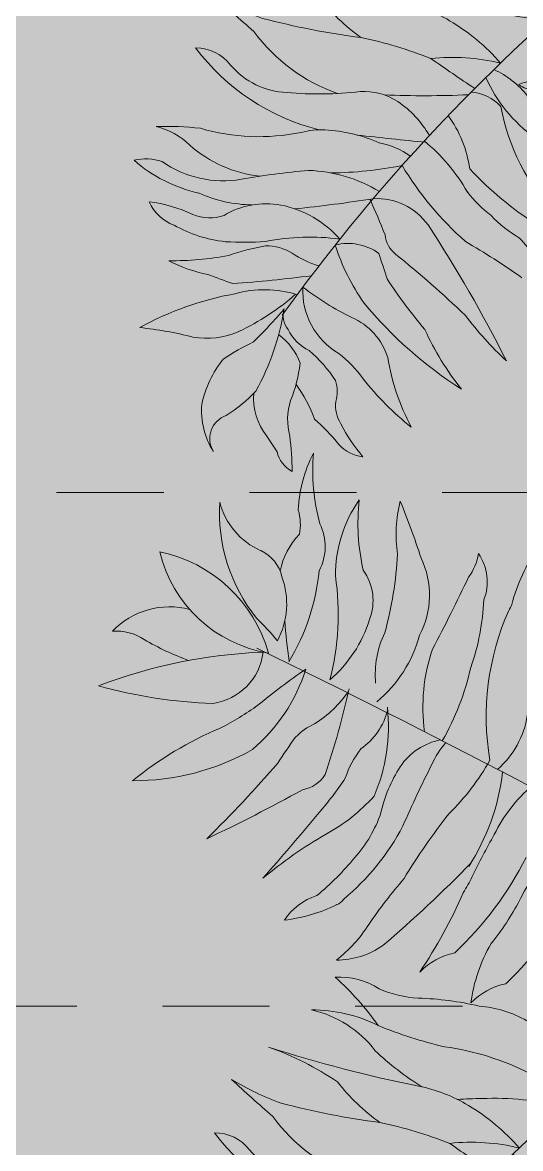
# Model space of a CAD drawing. Header units: millimetres. Extents: x -9564 to 494436, y -140371 to 4257.
# Drawn here: x -5.718 to -5.136, y 123.577 to 124.892 of the extents above; entities that cross this region are included whole.
import ezdxf
from ezdxf.enums import TextEntityAlignment as Align

# ---------------------------------------------------------------- set-up
doc = ezdxf.new("R2010")
doc.units = ezdxf.units.MM
doc.header["$MEASUREMENT"] = 0
doc.linetypes.add('HIDDEN2', pattern=[0.1875, 0.125, -0.0625])
for name, color, linetype, lineweight in [('8', 8, 'Continuous', 5), ('AS', 8, 'HIDDEN2', 5), ('HATCH', 8, 'Continuous', 13), ('XR-KOP A3_MOZART$0$A-TXTKOP', 3, 'Continuous', 5)]:
    doc.layers.add(name, color=color, linetype=linetype, lineweight=lineweight)
doc.styles.add('HAND', font='ROMAND.SHX', dxfattribs={"width": 0.8, "height": 250})
doc.styles.add('XR-KOP A3_MOZART$0$ROMAND', font='romand.shx', dxfattribs={"height": 2, "bigfont": 'bigfont.shx'})

# ---------------------------------------------------------------- blocks, each defined once
blk = doc.blocks.new('TREE03')
at = {"layer": 'HATCH'}
for centre, radius, start, end in [((-30.309, 23.386), 8.917, 152.66538, 177.46758), ((-24.817, 26.393), 13.457, 175.36281, 195.07866), ((-33.346, 23.624), 10.998, 176.48456, 218.68932), ((-39.718, 25.48), 4.755, 194.38912, 246.02165), ((-28.173, 19.506), 8.627, 145.06609, 180.12409), ((-21.694, 22.91), 13.638, 173.53048, 192.92363), ((-24.503, 22.221), 8.352, 165.25434, 188.97639), ((-78.132, 5.548), 49.278, 17.84296, 22.42698), ((-42.304, 22.845), 3.226, 348.50147, 16.86304), ((-40.821, 21.411), 3.355, 331.94995, 26.19874), ((-35.704, 18.885), 4.778, 136.04396, 168.86666), ((-12.9, 14.28), 12.872, 146.62299, 164.88496), ((-39.72, 23.09), 8.74, 193.38149, 260.56173), ((-50.125, 11.943), 9.321, 15.72343, 78.2198), ((-42.675, 18.904), 2.456, 12.5715, 65.34729), ((-56.472, 22.162), 23.751, 344.43045, 356.99867), ((-36.223, 18.24), 5.548, 332.0351, 25.704), ((-30.751, 21.407), 3.285, 322.62511, 351.86805), ((-30.085, 19.112), 3.169, 338.20084, 35.28189), ((-51.6, 21.115), 13.8, 328.50543, 354.66812), ((-37.736, 17.88), 3.388, 338.72266, 35.74402), ((-45.084, 17.685), 5.116, 331.82639, 20.04715), ((-53.438, 16.995), 16.824, 345.29259, 8.52079), ((-135.941, 70.39), 119.246, 332.17324, 334.69144), ((-42.356, 18.596), 15.228, 340.61333, 357.51289), ((-26.714, 18.083), 1.457, 324.71882, 342.14586), ((-47.593, 12.353), 5.126, 75.04931, 136.41234), ((-9.929, 10.327), 17.06, 156.08665, 189.51969), ((-53.715, 4.586), 16.936, 39.10987, 45.9075), ((-12.19, 18.352), 27.957, 183.6478, 189.0363), ((-42.725, 19.2), 8.536, 310.64798, 342.62185), ((-51.018, 12.759), 3.141, 55.38232, 95.25864), ((-27.805, 13.048), 6.403, 154.67776, 184.86038), ((-39.563, 17.861), 8.535, 309.70406, 344.91029), ((-39.71, 31.85), 19.056, 240.0159, 249.60627), ((-292.692, -503.018), 575.336, 60.390043, 64.157867), ((-19.5, 10.972), 11.608, 161.12873, 188.0056), ((-40.142, -19.285), 33.847, 92.30861, 110.90434), ((-45.281, 14.964), 3.8, 277.75737, 353.50672), ((-49.587, 16.868), 11.395, 310.39385, 342.40116), ((-15.171, -21.129), 41.816, 124.2828, 129.63035), ((-44.627, 17.251), 17.043, 330.14462, 347.42979), ((-43.732, 43.018), 31.836, 254.53828, 268.1338), ((-42.317, 16.455), 7.793, 302.27191, 324.82347), ((-91.635, 24.689), 57.122, 341.49626, 347.3143), ((-52.254, 25.431), 17.732, 296.7414, 305.95356), ((-37.643, 11.831), 4.375, 304.79227, 345.98795), ((-44.897, 9.705), 11.548, 336.79149, 6.23002), ((-30.169, 11.345), 5.927, 311.43666, 350.90527), ((-34.907, -12.534), 24.03, 112.94366, 128.90366), ((-36.472, 6.147), 4.083, 114.36398, 135.61271), ((-13.479, -9.895), 32.071, 143.89583, 147.57607), ((-29.193, 4.822), 4.071, 100.76101, 146.34302), ((-49.868, 21.698), 15.532, 269.51622, 299.57011), ((-29.757, 4.148), 6.766, 142.81222, 161.11473), ((-25.482, 4.962), 5.531, 138.24908, 155.85135), ((-39.71, 14.659), 14.8, 314.03373, 331.09415), ((-105.495, 63.715), 86.026, 314.53331, 319.02136), ((-24.969, 2.128), 9.08, 146.96316, 167.65891), ((48.387, -32.331), 88.275, 153.37884, 156.24445), ((-40.466, 8.472), 14.651, 327.45363, 353.17489), ((-39.346, 7.777), 2.239, 280.28085, 327.09187), ((-54.344, 18.3), 21.767, 318.82806, 326.66587), ((-90.324, 98.292), 106.002, 295.21643, 298.99216), ((-43.229, 13.246), 12.062, 298.67394, 317.87017), ((-17.636, -1.641), 9.82, 130.35774, 154.0115), ((-183.056, 124.758), 188.793, 318.56715, 320.22384), ((-41.907, 6.833), 8.528, 318.27763, 341.08326), ((7.103, -24.303), 46.22, 142.21058, 148.56761), ((-46.054, 10.314), 15.375, 309.46447, 332.56425), ((-23.079, -22.286), 28.787, 119.92773, 129.81557), ((10.175, -18.227), 42.174, 150.31007, 154.50846), ((-49.762, 12.913), 18.45, 309.57122, 320.42203), ((-88.083, 59.185), 83.785, 310.45741, 315.84232), ((-44.256, 11.171), 22.232, 313.20158, 333.28878), ((-18.769, -4.31), 6.615, 131.4423, 156.03813), ((-5.687, -23.057), 35.108, 139.3776, 145.52483), ((-41.136, 6.62), 14.839, 328.48362, 333.17571), ((-36.865, -4.979), 3.844, 107.31827, 147.48521), ((-58.885, 12.177), 33.186, 326.20201, 336.34788), ((-40.941, 9.158), 22.232, 313.20158, 333.28878), ((-41.418, 7.742), 10.735, 277.02132, 296.06444), ((-37.141, -0.941), 1.057, 294.57031, 324.3675), ((-40.16, 6.497), 17.361, 320.98142, 332.1135), ((-42.36, 1.699), 9.144, 307.97997, 327.71972), ((-36.733, -0.21), 5.298, 270, 304.70144), ((-28.109, -9.408), 4.47, 101.98674, 135.67035), ((-17.385, -9.765), 10.708, 150.13974, 172.12075), ((-36.516, -11.307), 4.692, 56.89906, 93.59906), ((-48.882, -20.141), 18.123, 34.95203, 48.23458), ((-24.794, -11.42), 4.47, 101.98674, 135.67035), ((-31.018, -0.696), 7.297, 246.27782, 266.88432), ((-32.079, -28.332), 20.362, 76.8421, 88.13047), ((-39.897, -15.72), 7.137, 37.15771, 77.57319), ((-38.327, -18.424), 9.673, 63.61361, 90.20733), ((-27.936, -15.618), 7.13, 59.81692, 86.04192), ((-23.742, 14.916), 26.733, 247.37147, 257.1274), ((-14.351, 71.728), 87.117, 252.0892, 258.73503), ((-47.89, -30.022), 20.025, 55.92515, 70.31068), ((-21.211, 2.309), 18.899, 226.54402, 238.21288), ((-32.092, -28.514), 17.533, 62.9356, 82.15239), ((57.803, -103.594), 119.163, 130.28804, 144.34966), ((-33.941, 2.648), 18.6, 238.88327, 249.93969), ((32.151, 68.294), 111.286, 227.13601, 228.98749), ((-26.018, -5.041), 13.562, 218.23926, 234.41789), ((-33.432, -23.732), 10.231, 58.85471, 78.3707), ((-27.301, -36.296), 21.777, 89.92711, 94.12463), ((-26.472, -34.266), 19.763, 76.70414, 92.32331), ((-27.466, 34.152), 50.634, 255.29394, 262.68949), ((-34.919, -26.46), 13.335, 40.85105, 59.44715), ((-31.722, -9.007), 11.328, 216.08334, 250.90872), ((-39.667, -43.46), 27.988, 68.39864, 78.12898), ((-44.634, -19.585), 2.832, 37.49318, 90.61518), ((-33.043, -7.946), 14.582, 217.15447, 255.72055), ((-27.948, -30.449), 13.088, 76.22827, 96.20934), ((57.887, 107.116), 152.074, 234.98886, 236.28998), ((-38.539, -14.638), 5.019, 219.95129, 267.94799), ((-27.722, -23.53), 5.91, 38.11968, 65.43112), ((-17.054, -14.832), 9.534, 203.699, 234.35213), ((-22.188, -22.716), 3.873, 88.36353, 111.8845), ((-36.668, 3.052), 22.798, 264.83922, 276.79316), ((-33.732, -23.613), 4.034, 56.66634, 93.39997), ((-26.94, -22.452), 2.838, 41.51319, 86.06264), ((-22.743, -18.124), 1.337, 228.36835, 274.76403), ((-29.751, 42.403), 62.263, 267.55715, 272.60704), ((-35.135, -25.671), 6.525, 29.60332, 56.30146), ((-34.593, -25.728), 7.837, 8.22237, 35.76855), ((-10.731, -17.884), 14.337, 190.80019, 222.36958), ((-46.648, -42.539), 20.686, 83.64345, 91.59716), ((-48.337, -26.387), 4.661, 45.08084, 76.19529), ((-40.552, -8.949), 13.576, 253.71912, 281.70588), ((-36.437, -27.65), 5.576, 88.1828, 104.12378), ((-36.856, -32.415), 10.356, 66.45797, 86.70417), ((5.781, 332.589), 357.246, 263.58201, 264.30207), ((-39.533, -16.774), 8.381, 228.87193, 263.42357), ((-33.907, -28.532), 5.735, 55.8502, 78.04964), ((-37.336, -32.027), 11.914, 29.6974, 50.71925), ((-47.902, -27.335), 3.365, 71.78734, 103.1425), ((-43.228, -18.086), 8.078, 227.67353, 244.38247), ((-42.859, -18.445), 6.953, 234.96939, 279.68063), ((-33.249, -72.176), 47.63, 94.89595, 100.20712), ((-37.614, -34.112), 9.397, 58.5752, 88.17146), ((-36.03, -0.768), 24.112, 270.3988, 281.46666), ((-13.028, -13.413), 21.266, 211.10367, 228.50188), ((-10.951, -9.954), 21.612, 222.6891, 237.96291), ((-42.657, -17.717), 8.665, 242.03631, 258.08827), ((-40.838, -18.134), 8.832, 245.89012, 269.00897), ((-21.121, -21.737), 7.325, 216.79603, 233.86563), ((-48.853, -36.14), 9.449, 64.91671, 82.92027), ((-45.099, -25.62), 2.831, 203.8079, 249.87228), ((-40.075, -32.209), 5.324, 79.69397, 120.96048), ((-40.568, -33.914), 7.092, 41.76173, 78.24109), ((-48.339, 69.968), 97.721, 275.95141, 278.96385), ((-78.741, -47.182), 49.863, 21.48529, 24.38697), ((-32.861, -30.613), 4.061, 35.28442, 93.55811), ((-43.756, -25.155), 2.661, 245.79844, 290.73884), ((-19.436, -22.024), 8.23, 223.15298, 239.56308), ((-41.823, -20.84), 8.566, 240.26204, 263.9323), ((-104.291, -77.22), 89.349, 26.67586, 33.22217), ((-37.234, -43.546), 14.488, 82.23996, 101.46301), ((-30.634, -28.791), 1.713, 184.29932, 234.36868), ((-30.21, -35.541), 9.211, 24.55314, 44.19833), ((-41.505, -10.271), 19.127, 266.32971, 274.17088), ((-37.685, -43.92), 14.494, 99.6314, 109.48218), ((-40.056, -32.754), 3.124, 57.75798, 90.99966), ((-34.748, -32.922), 3.448, 54.41789, 104.05676), ((-21.869, -25.137), 14.417, 197.93675, 214.69348), ((-52.223, -72.476), 49.909, 54.78677, 59.80093), ((-46.185, -10.835), 19.763, 269.33665, 280.68995), ((-42.221, -22.685), 8.955, 242.07862, 259.37333), ((-34.57, -24.279), 6.972, 236.78508, 252.68254), ((1347.177, 408.427), 1447.928, 197.630499, 197.699635), ((-79.191, -88.82), 75.499, 46.4081, 50.95541), ((-30.827, 1.356), 35.338, 248.33714, 251.14159), ((-48.85, 59.513), 91.836, 274.12179, 277.33075), ((-2.029, -11.773), 36.213, 213.54181, 220.03293), ((-38.515, -52.658), 20.233, 100.28038, 118.92121), ((-40.189, -39.636), 7.153, 72.66448, 105.7131), ((-48.937, -20.434), 16.383, 295.56763, 311.11957), ((-33.002, -32.566), 4.691, 176.84227, 239.92395), ((-27.181, -18.976), 16.973, 231.76424, 244.41148), ((-12.718, -15.953), 27.269, 219.62113, 237.51273), ((-65.091, -11.305), 34.481, 314.57097, 319.42771), ((-55.618, -30.97), 16.944, 331.39657, 350.61942), ((-37.519, -34.163), 1.446, 162.6656, 218.42824), ((-36.212, -38.17), 4.241, 17.54882, 66.37348), ((-8.993, -20.456), 22.721, 217.02585, 227.1277), ((-50.931, -59.844), 25.034, 75.92804, 83.96596), ((-35.944, -33.758), 3.005, 205.71047, 243.44905), ((-13.328, -27.645), 18.026, 204.31074, 218.86046), ((-43.922, -30.54), 5.105, 259.59338, 293.75337), ((-34.263, -49.661), 15.303, 115.67049, 124.23085), ((-41.568, -38.573), 3.915, 19.38875, 53.96071), ((-42.879, -43.128), 8.712, 32.95532, 50.07643), ((-40.724, -43.369), 8.621, 36.23021, 51.46972), ((-37.398, -41.407), 7.022, 141.21913, 167.90723), ((-46.725, -36.323), 8.901, 337.76773, 353.8741), ((-17.724, -34.532), 14.636, 189.27344, 208.08203), ((-44.923, -43.668), 8.448, 19.08072, 36.49288), ((-37.635, -39.106), 2.187, 342.46438, 19.14492), ((-19.264, -26.972), 18.389, 217.92568, 231.79736), ((-48.725, -31.33), 11.128, 302.9424, 315.8416), ((-37.131, -39.603), 3.763, 174.10843, 219.69158), ((-39.348, -40.365), 4.935, 175.00935, 212.40275), ((-34.546, -40.948), 4.135, 162.29124, 194.82684), ((-33.404, -40.035), 2.163, 172.81312, 212.95308), ((-42.156, -42.176), 1.593, 108.92442, 211.55535), ((-43.774, -49.057), 10.637, 37.68029, 50.01964), ((-25.852, -36.484), 10.492, 206.78179, 220.90895), ((-11.687, -24.581), 33.268, 211.5856, 213.67881), ((-57.691, -44.479), 19.306, 0.51902, 7.35633), ((-37.498, -42.599), 1.921, 192.93296, 242.50112), ((-33.521, -40.891), 2.477, 222.20495, 263.96984)]:
    blk.add_arc(centre, radius, start, end, dxfattribs=at)
blk = doc.blocks.new('*U39')
at = {"layer": 'HATCH', "xscale": 17.94037446682341, "yscale": 17.94037446682341, "zscale": 17.94037446682341}
blk.add_blockref('TREE03', (0, 0), dxfattribs=at)
blk = doc.blocks.new('as1')
at = {"layer": 'AS'}
for p, q in [((136.4396, 166.328), (158.5787, 166.328)), ((137.0131, 165.728), (158.5787, 165.728))]:
    blk.add_line(p, q, dxfattribs=at)
blk = doc.blocks.new('A$C2a879c63')
at = {"layer": '8', "transparency": 33554687}
h = blk.add_hatch(dxfattribs=at)
h.set_pattern_fill('GRASS', color=256, scale=0.005)
h.set_pattern_definition([(90, (-196.3025, -143.53514), (-0.08980256, 0.08980256), [0.0238125, -0.15579262]), (45, (-196.3025, -143.53514), (-0.08980256, 0.08980256), [0.0238125, -0.1031875]), (135, (-196.3025, -143.53514), (-0.08980256, -0.08980256), [0.0238125, -0.1031875])])
h.paths.add_polyline_path([(27.2258, 11.4873), (23.1308, 11.4873), (23.1308, 7.5373), (27.2258, 7.5373)])
h.paths.add_polyline_path([(27.2258, 12.1873), (23.1308, 12.1873), (23.1308, 11.4873), (27.2258, 11.4873)])
h.paths.add_polyline_path([(27.2258, 12.8873), (23.1308, 12.8873), (23.1308, 12.1873), (27.2258, 12.1873)])
h.paths.add_polyline_path([(27.2258, 14.6873), (23.1308, 14.6873), (23.1308, 12.8873), (27.2258, 12.8873)])
h.paths.add_polyline_path([(27.2258, 15.9873), (23.1308, 15.9873), (23.1308, 14.6873), (27.2258, 14.6873)])
h.paths.add_polyline_path([(27.2258, 18.1873), (23.1308, 18.1873), (23.1308, 15.9873), (27.2258, 15.9873)])
h.paths.add_polyline_path([(27.2258, 20.7873), (23.1308, 20.7873), (23.1308, 18.1873), (27.2258, 18.1873)])
h.paths.add_polyline_path([(27.2258, 21.5673), (23.1308, 21.5673), (23.1308, 20.7873), (27.2258, 20.7873)])
h.paths.add_polyline_path([(27.2258, 22.4373), (23.1308, 22.4373), (23.1308, 21.5673), (27.2258, 21.5673)])
h.paths.add_polyline_path([(27.2258, 23.0373), (23.1308, 23.0373), (23.1308, 22.4373), (27.2258, 22.4373)])
h.paths.add_polyline_path([(27.2258, 23.9373), (23.1308, 23.9373), (23.1308, 23.0373), (27.2258, 23.0373)])
h.paths.add_polyline_path([(27.2258, 25.3373), (23.1308, 25.3373), (23.1308, 23.9373), (27.2258, 23.9373)])
h.paths.add_polyline_path([(22.3207, 12.472), (23.6097, 12.472), (23.6097, 12.6745), (22.3207, 12.6745)], flags=9)
blk.add_blockref('as1', (-130.3025, -143.2907))
at = {"xscale": 0.001, "yscale": 0.001, "zscale": 0.001}
for p in [(24.2006, 23.8567), (24.2226, 22.5901)]:
    blk.add_blockref('*U39', p, dxfattribs=at)
at = {"color": 4, "style": 'HAND'}
for tag, height, rotation, p in [('DRY.WASHER', 0.054, 0, (11.9366, 24.9122)), ('PATIO', 0.135, 0, (20.9666, 21.5696)), ('GENSET', 0.135, 0, (18.2157, 17.1045)), ('PLANTERBOX', 0.135, 90, (22.169, 13.2959)), ('PLANTERBOX', 0.135, 0, (18.5224, 11.5633)), ('PATIO', 0.135, 0, (400.0395, 10.821)), ('CARPORT', 0.135, 0, (12.157, 9.7744)), ('CARPORT', 0.135, 0, (20.6202, 9.7744))]:
    blk.add_attdef(tag, text='', height=height, rotation=rotation, dxfattribs=at).set_placement(p, align=Align.MIDDLE)
at = {"layer": 'XR-KOP A3_MOZART$0$A-TXTKOP', "style": 'XR-KOP A3_MOZART$0$ROMAND'}
for tag, p in [('1:200', (37.0468, 3.1879)), ('1:100', (79.0468, 3.1879)), ('1:100', (121.0468, 3.1879)), ('1:100', (163.0468, 3.1879)), ('1:100', (205.0468, 3.1879)), ('1:100', (247.0468, 3.1879)), ('1:100', (289.0468, 3.1879)), ('1:100', (331.0468, 3.1879)), ('1:100', (373.0468, 3.1879)), ('1:100', (415.0468, 3.1879)), ('1:100', (457.0468, 3.1879)), ('1:100', (499.0468, 3.1879))]:
    blk.add_attdef(tag, text='', height=0.1296, dxfattribs=at).set_placement(p, align=Align.MIDDLE)

msp = doc.modelspace()

# ---------------------------------------------------------------- block references
msp.add_blockref('A$C2a879c63', (-28.9148, 101.3058))

doc.saveas('drawing.dxf')
